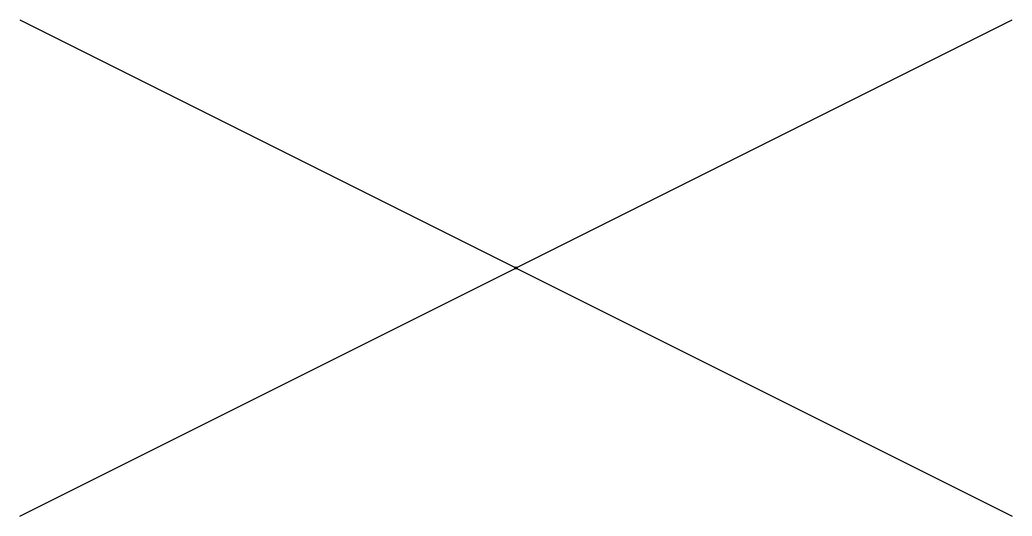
# Model space of a CAD drawing. Units: millimetres at full size, sheet at 1:100. Extents: x -15551 to 8939, y -9612 to 2633.
import ezdxf

# ---------------------------------------------------------------- set-up
doc = ezdxf.new("R2010")
doc.units = ezdxf.units.MM
doc.header["$LTSCALE"] = 100
doc.header["$PDMODE"] = 32
doc.header["$PDSIZE"] = 50
doc.layers.add('0-0', color=7, linetype='Continuous')

msp = doc.modelspace()

# ---------------------------------------------------------------- linework, layer by layer
at = {"layer": '0-0'}
for p, q in [((-15551, 2632.7), (8938.8, -9612.2)), ((-15551, -9612.2), (8938.8, 2632.7))]:
    msp.add_line(p, q, dxfattribs=at)
msp.add_point((-3306.1, -3489.8), dxfattribs=at)

doc.saveas('drawing.dxf')
